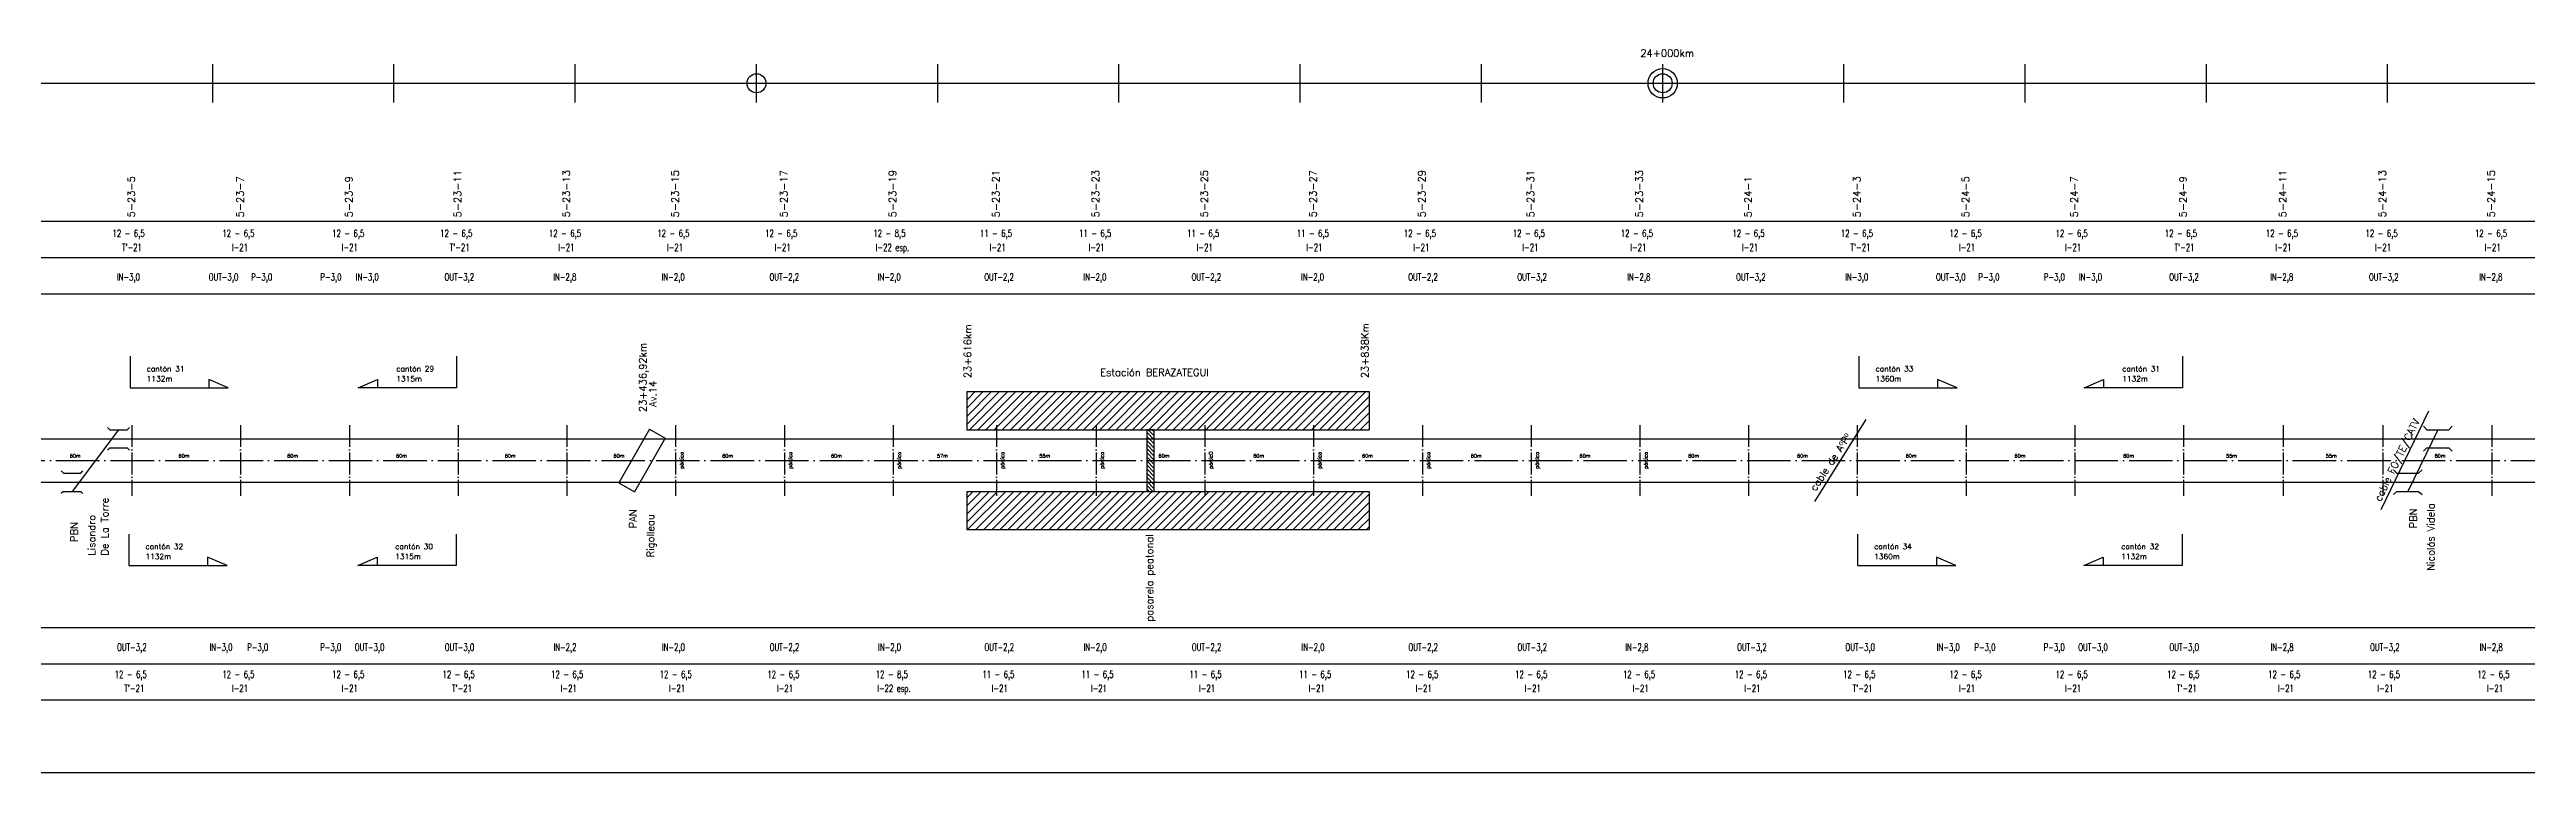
# Model space of a CAD drawing. Header units: millimetres. Extents: x 56 to 21898, y 145 to 1565.
# Drawn here: x 19178 to 20545, y 155 to 554 of the extents above; entities that cross this region are included whole.
import ezdxf

# ---------------------------------------------------------------- set-up
doc = ezdxf.new("R2010")
doc.units = ezdxf.units.MM
doc.linetypes.add('ACAD_ISO04W100', pattern=[30, 24, -3, 0, -3])
for name, color, linetype in [('catenaria via ascendente', 7, 'Continuous'), ('catenaria vía descendente', 7, 'Continuous'), ('Eje de entrevías', 1, 'Continuous'), ('longitud vano', 7, 'Continuous'), ('Nº de poste', 6, 'Continuous'), ('progresivas', 4, 'Continuous'), ('TEXTOS', 3, 'Continuous')]:
    doc.layers.add(name, color=color, linetype=linetype)
doc.styles.add('STYLE1', font='romans.shx')
pattern_1 = [(45, (-171.9055, -722.557), (-2.24506403, 2.24506403), [])]

msp = doc.modelspace()

# ---------------------------------------------------------------- hatches: boundary and pattern name
h = msp.add_hatch()
h.set_pattern_fill('ANSI31', color=8, style=0)
h.set_pattern_definition(pattern_1)
h.paths.add_polyline_path([(19684.2, 365), (19684.2, 344), (19906.2, 344), (19906.2, 365)])
h = msp.add_hatch()
h.set_pattern_fill('ANSI31', color=8, scale=0.5, angle=90, style=0)
h.set_pattern_definition([(135, (-171.9055, -722.5569), (-1.12253202, -1.12253202), [])])
h.paths.add_polyline_path([(19787.7, 344), (19783.5, 344), (19783.5, 310), (19787.7, 310)])
h = msp.add_hatch()
h.set_pattern_fill('ANSI31', color=8, style=0)
h.set_pattern_definition(pattern_1)
h.paths.add_polyline_path([(19684.2, 310), (19684.2, 289), (19906.2, 289), (19906.2, 310)])

# ---------------------------------------------------------------- linework, layer by layer
for p, q in [((68.2, 535), (21897.6, 535)), ((19268.2, 524.4), (19268.2, 545.6)), ((19368.2, 524.4), (19368.2, 545.6)), ((19468.2, 524.4), (19468.2, 545.6)), ((19568.2, 524.4), (19568.2, 545.6)), ((19668.2, 524.4), (19668.2, 545.6)), ((19768.2, 524.4), (19768.2, 545.6)), ((19868.2, 524.4), (19868.2, 545.6)), ((19968.2, 524.4), (19968.2, 545.6)), ((20068.2, 524.4), (20068.2, 545.6)), ((20168.2, 524.4), (20168.2, 545.6)), ((20268.2, 524.4), (20268.2, 545.6)), ((20368.2, 524.4), (20368.2, 545.6)), ((20468.2, 524.4), (20468.2, 545.6)), ((68.2, 459), (21897.6, 459)), ((68.2, 439), (21897.6, 439)), ((68.2, 419), (21897.6, 419)), ((19222.6, 384.6), (19222.6, 367.1)), ((19402.7, 384.6), (19402.7, 367.1)), ((20176.4, 384.6), (20176.4, 367.1)), ((20355, 384.6), (20355, 367.1)), ((19276.8, 367.1), (19266.1, 371.7)), ((19266.1, 371.7), (19266.1, 367.1)), ((19348.5, 367.1), (19359.2, 371.7)), ((19359.2, 371.7), (19359.2, 367.1)), ((20230.6, 367.1), (20219.9, 371.7)), ((20219.9, 371.7), (20219.9, 367.1)), ((20300.8, 367.1), (20311.5, 371.7)), ((20311.5, 371.7), (20311.5, 367.1)), ((19222.6, 367.1), (19276.8, 367.1)), ((19402.7, 367.1), (19348.5, 367.1)), ((19684.2, 365), (19906.2, 365)), ((19684.2, 365), (19684.2, 344)), ((19906.2, 365), (19906.2, 344)), ((20176.4, 367.1), (20230.6, 367.1)), ((20355, 367.1), (20300.8, 367.1)), ((19216.2, 344), (19190.6, 310)), ((19211.4, 344), (19210.2, 345.3)), ((19211.4, 344), (19221, 344)), ((19221, 344), (19222.2, 345.3)), ((19509.2, 344.3), (19492.2, 314.8)), ((19509.2, 344.3), (19517.9, 339.3)), ((19684.2, 344), (19906.2, 344)), ((20180.3, 349.6), (20152, 304.5)), ((20490.8, 354.2), (20464.4, 299.9)), ((20495.9, 344), (20479.3, 310)), ((20489.9, 344), (20488, 345.9)), ((20489.9, 344), (20501.9, 344)), ((20501.9, 344), (20503.8, 345.9)), ((19211.4, 334), (19210.2, 332.8)), ((19211.4, 334), (19221, 334)), ((19221, 334), (19222.2, 332.8)), ((19517.9, 339.3), (19500.9, 309.8)), ((20489.9, 334), (20488, 332.2)), ((20489.9, 334), (20501.9, 334)), ((20501.9, 334), (20503.8, 332.2)), ((19185.8, 320), (19184.6, 321.3)), ((19185.8, 320), (19195.4, 320)), ((19195.4, 320), (19196.6, 321.3)), ((19492.2, 314.8), (19500.9, 309.8)), ((20473.3, 320), (20471.5, 321.9)), ((20473.3, 320), (20485.3, 320)), ((20485.3, 320), (20487.2, 321.9)), ((19185.8, 310), (19184.6, 308.8)), ((19185.8, 310), (19195.4, 310)), ((19195.4, 310), (19196.6, 308.8)), ((19684.2, 310), (19906.2, 310)), ((19684.2, 310), (19684.2, 289)), ((19906.2, 310), (19906.2, 289)), ((20473.3, 310), (20471.5, 308.2)), ((20473.3, 310), (20485.3, 310)), ((20485.3, 310), (20487.2, 308.2)), ((19684.2, 289), (19906.2, 289)), ((19221.9, 286.5), (19221.9, 269.1)), ((19276.1, 269.1), (19265.4, 273.7)), ((19265.4, 273.7), (19265.4, 269.1)), ((19348.3, 269.1), (19359, 273.7)), ((19359, 273.7), (19359, 269.1)), ((19402.5, 286.5), (19402.5, 269.1)), ((20175.7, 286.5), (20175.7, 269.1)), ((20229.9, 269.1), (20219.2, 273.7)), ((20219.2, 273.7), (20219.2, 269.1)), ((20300.6, 269.1), (20311.3, 273.7)), ((20311.3, 273.7), (20311.3, 269.1)), ((20354.8, 286.5), (20354.8, 269.1)), ((19221.9, 269.1), (19276.1, 269.1)), ((19402.5, 269.1), (19348.3, 269.1)), ((20175.7, 269.1), (20229.9, 269.1)), ((20354.8, 269.1), (20300.6, 269.1)), ((68.2, 235), (21897.6, 235)), ((68.2, 215), (21897.6, 215)), ((68.2, 195), (21897.6, 195)), ((16907.9, 155), (21897.6, 155))]:
    msp.add_line(p, q)
at = {"linetype": 'ACAD_ISO04W100', "ltscale": 0.5}
for p, q in [((19223.6, 346.5), (19223.6, 307.6)), ((19283.6, 346.5), (19283.6, 307.6)), ((19343.6, 346.5), (19343.6, 307.6)), ((19403.6, 346.5), (19403.6, 307.6)), ((19463.6, 346.5), (19463.6, 307.6)), ((19523.6, 346.5), (19523.6, 307.6)), ((19583.6, 346.5), (19583.6, 307.6)), ((19643.6, 346.5), (19643.6, 307.6)), ((19700.6, 346.5), (19700.6, 307.6)), ((19755.6, 346.5), (19755.6, 307.6)), ((19815.6, 346.5), (19815.6, 307.6)), ((19875.6, 346.5), (19875.6, 307.6)), ((19935.6, 346.5), (19935.6, 307.6)), ((19995.6, 346.5), (19995.6, 307.6)), ((20055.6, 346.5), (20055.6, 307.6)), ((20115.6, 346.5), (20115.6, 307.6)), ((20175.6, 346.5), (20175.6, 307.6)), ((20235.6, 346.5), (20235.6, 307.6)), ((20295.6, 346.5), (20295.6, 307.6)), ((20355.6, 346.5), (20355.6, 307.6)), ((20410.6, 346.5), (20410.6, 307.6)), ((20465.6, 346.5), (20465.6, 307.6)), ((20525.6, 346.5), (20525.6, 307.6))]:
    msp.add_line(p, q, dxfattribs=at)
msp.add_lwpolyline([(19787.7, 344), (19783.5, 344), (19783.5, 310), (19787.7, 310)], close=True)
for centre, radius in [((19568.2, 535), 5.24), ((20068.2, 535), 8.09), ((20068.2, 535), 5.24)]:
    msp.add_circle(centre, radius)
at = {"layer": 'catenaria via ascendente'}
msp.add_line((68.2, 339), (21897.6, 339), dxfattribs=at)
at = {"layer": 'catenaria vía descendente'}
msp.add_line((68.2, 315), (21897.6, 315), dxfattribs=at)
at = {"layer": 'Eje de entrevías', "linetype": 'ACAD_ISO04W100'}
msp.add_line((68.2, 327), (21897.6, 327), dxfattribs=at)

# ---------------------------------------------------------------- texts
at = {"layer": 'longitud vano', "linetype": 'Continuous', "style": 'STYLE1'}
for s, p in [('60m', (19189.3, 328.6)), ('60m', (19249.3, 328.6)), ('60m', (19309.3, 328.6)), ('60m', (19369.3, 328.6)), ('60m', (19429.3, 328.6)), ('60m', (19489.3, 328.6)), ('60m', (19549.3, 328.6)), ('60m', (19609.3, 328.6)), ('57m', (19667.8, 328.6)), ('55m', (19724.3, 328.6)), ('60m', (19790, 328.6)), ('60m', (19842.3, 328.6)), ('60m', (19902.3, 328.6)), ('60m', (19962.3, 328.6)), ('60m', (20022.3, 328.6)), ('60m', (20082.3, 328.6)), ('60m', (20142.3, 328.6)), ('60m', (20202.3, 328.6)), ('60m', (20262.3, 328.6)), ('60m', (20322.3, 328.6)), ('55m', (20379.1, 328.6)), ('55m', (20434.1, 328.6)), ('60m', (20494.1, 328.6))]:
    msp.add_text(s, height=2, dxfattribs=at).set_placement(p)
at = {"layer": 'Nº de poste', "linetype": 'Continuous', "style": 'STYLE1'}
for s, p in [('5-23-5', (19225.3, 461.1)), ('5-23-7', (19285.3, 461.1)), ('5-23-9', (19345.3, 461.1)), ('5-23-11', (19405.3, 461.1)), ('5-23-13', (19465.3, 461.1)), ('5-23-15', (19525.3, 461.1)), ('5-23-17', (19585.3, 461.1)), ('5-23-19', (19645.3, 461.1)), ('5-23-21', (19702.3, 461.1)), ('5-23-23', (19757.3, 461.1)), ('5-23-25', (19817.3, 461.1)), ('5-23-27', (19877.3, 461.1)), ('5-23-29', (19937.3, 461.1)), ('5-23-31', (19997.3, 461.1)), ('5-23-33', (20057.3, 461.1)), ('5-24-1', (20117.3, 461.1)), ('5-24-3', (20177.3, 461.1)), ('5-24-5', (20237.3, 461.1)), ('5-24-7', (20297.3, 461.1)), ('5-24-9', (20357.3, 461.1)), ('5-24-11', (20412.3, 461.1)), ('5-24-13', (20467.3, 461.1)), ('5-24-15', (20527.3, 461.1))]:
    msp.add_text(s, height=4, rotation=90, dxfattribs=at).set_placement(p)
at = {"layer": 'progresivas', "linetype": 'Continuous', "style": 'STYLE1'}
msp.add_text('24+000km', height=4, dxfattribs=at).set_placement((20055.9, 549.6))
for s, p in [('23+616km', (19686.7, 372.4)), ('23+838Km', (19905.9, 372.4)), ('23+436,92km', (19507.5, 353.7))]:
    msp.add_text(s, height=4, rotation=90, dxfattribs=at).set_placement(p)
at = {"layer": 'TEXTOS', "linetype": 'Continuous', "style": 'STYLE1', "width": 0.7}
for s, p in [('12 - 6,5', (19212.9, 450.3)), ('12 - 6,5', (19273.5, 450.3)), ('12 - 6,5', (19334.1, 450.3)), ('12 - 6,5', (19393.7, 450.3)), ('12 - 6,5', (19453.7, 450.3)), ('12 - 6,5', (19513.5, 450.3)), ('12 - 6,5', (19573, 450.3)), ('12 - 8,5', (19632.7, 450.3)), ('11 - 6,5', (19691.5, 450.3)), ('11 - 6,5', (19746.2, 450.3)), ('11 - 6,5', (19805.8, 450.3)), ('11 - 6,5', (19866.3, 450.3)), ('12 - 6,5', (19925.4, 450.3)), ('12 - 6,5', (19985.5, 450.3)), ('12 - 6,5', (20045.1, 450.3)), ('12 - 6,5', (20106.7, 450.3)), ('12 - 6,5', (20166.5, 450.3)), ('12 - 6,5', (20226.5, 450.3)), ('12 - 6,5', (20285, 450.3)), ('12 - 6,5', (20345.3, 450.3)), ('12 - 6,5', (20401, 450.3)), ('12 - 6,5', (20456, 450.3)), ('12 - 6,5', (20516.4, 450.3)), ("T'-21", (19218.1, 442.5)), ('I-21', (19278.8, 442.5)), ('I-21', (19339.4, 442.5)), ("T'-21", (19398.9, 442.5)), ('I-21', (19458.9, 442.5)), ('I-21', (19518.8, 442.5)), ('I-21', (19578.2, 442.5)), ('I-22 esp.', (19634, 442.5)), ('I-21', (19696.8, 442.5)), ('I-21', (19751.4, 442.5)), ('I-21', (19811.1, 442.5)), ('I-21', (19871.6, 442.5)), ('I-21', (19930.6, 442.5)), ('I-21', (19990.8, 442.5)), ('I-21', (20050.3, 442.5)), ('I-21', (20112, 442.5)), ("T'-21", (20171.8, 442.5)), ('I-21', (20231.7, 442.5)), ('I-21', (20290.2, 442.5)), ("T'-21", (20350.6, 442.5)), ('I-21', (20406.3, 442.5)), ('I-21', (20461.2, 442.5)), ('I-21', (20521.7, 442.5)), ('IN-3,0', (19215.3, 426.2)), ('OUT-3,0', (19266, 426.2)), ('P-3,0', (19289.4, 426.2)), ('P-3,0', (19327.6, 426.2)), ('IN-3,0', (19347.1, 426.2)), ('OUT-3,2', (19396.1, 426.2)), ('IN-2,8', (19456.1, 426.2)), ('IN-2,0', (19515.9, 426.2)), ('OUT-2,2', (19575.4, 426.2)), ('IN-2,0', (19635.1, 426.2)), ('OUT-2,2', (19693.9, 426.2)), ('IN-2,0', (19748.6, 426.2)), ('OUT-2,2', (19808.3, 426.2)), ('IN-2,0', (19868.7, 426.2)), ('OUT-2,2', (19927.8, 426.2)), ('OUT-3,2', (19988, 426.2)), ('IN-2,8', (20048.7, 426.2)), ('OUT-3,2', (20108.7, 426.2)), ('IN-3,0', (20168.9, 426.2)), ('OUT-3,0', (20219, 426.2)), ('P-3,0', (20242.4, 426.2)), ('P-3,0', (20278.5, 426.2)), ('IN-3,0', (20297.9, 426.2)), ('OUT-3,2', (20347.7, 426.2)), ('IN-2,8', (20403.4, 426.2)), ('OUT-3,2', (20457.9, 426.2)), ('IN-2,8', (20518.8, 426.2)), ('OUT-3,2', (19215.4, 222.1)), ('IN-3,0', (19266.4, 222.1)), ('P-3,0', (19287.2, 222.1)), ('P-3,0', (19327.5, 222.1)), ('OUT-3,0', (19346.6, 222.1)), ('OUT-3,0', (19396.2, 222.1)), ('IN-2,2', (19456.2, 222.1)), ('IN-2,0', (19516, 222.1)), ('OUT-2,2', (19575.5, 222.1)), ('IN-2,0', (19635.3, 222.1)), ('OUT-2,2', (19694, 222.1)), ('IN-2,0', (19748.7, 222.1)), ('OUT-2,2', (19808.4, 222.1)), ('IN-2,0', (19868.9, 222.1)), ('OUT-2,2', (19927.9, 222.1)), ('OUT-3,2', (19988.1, 222.1)), ('IN-2,8', (20047.6, 222.1)), ('OUT-3,2', (20109.3, 222.1)), ('OUT-3,0', (20169, 222.1)), ('IN-3,0', (20219.4, 222.1)), ('P-3,0', (20240.2, 222.1)), ('P-3,0', (20278.4, 222.1)), ('OUT-3,0', (20297.5, 222.1)), ('OUT-3,0', (20347.8, 222.1)), ('IN-2,8', (20403.6, 222.1)), ('OUT-3,2', (20458.5, 222.1)), ('IN-2,8', (20519, 222.1)), ('12 - 6,5', (19214.1, 207.1)), ('12 - 6,5', (19273.5, 207.1)), ('12 - 6,5', (19334.1, 207.1)), ('12 - 6,5', (19395, 207.1)), ('12 - 6,5', (19454.9, 207.1)), ('12 - 6,5', (19514.8, 207.1)), ('12 - 6,5', (19574.2, 207.1)), ('12 - 8,5', (19634, 207.1)), ('11 - 6,5', (19692.8, 207.1)), ('11 - 6,5', (19747.5, 207.1)), ('11 - 6,5', (19807.1, 207.1)), ('11 - 6,5', (19867.6, 207.1)), ('12 - 6,5', (19926.7, 207.1)), ('12 - 6,5', (19986.8, 207.1)), ('12 - 6,5', (20046.3, 207.1)), ('12 - 6,5', (20108, 207.1)), ('12 - 6,5', (20167.8, 207.1)), ('12 - 6,5', (20226.5, 207.1)), ('12 - 6,5', (20285, 207.1)), ('12 - 6,5', (20346.6, 207.1)), ('12 - 6,5', (20402.3, 207.1)), ('12 - 6,5', (20457.3, 207.1)), ('12 - 6,5', (20517.7, 207.1)), ("T'-21", (19219.4, 199.4)), ('I-21', (19278.8, 199.4)), ('I-21', (19339.4, 199.4)), ("T'-21", (19400.2, 199.4)), ('I-21', (19460.2, 199.4)), ('I-21', (19520, 199.4)), ('I-21', (19579.5, 199.4)), ('I-22 esp.', (19634.8, 199.4)), ('I-21', (19698, 199.4)), ('I-21', (19752.7, 199.4)), ('I-21', (19812.4, 199.4)), ('I-21', (19872.9, 199.4)), ('I-21', (19931.9, 199.4)), ('I-21', (19992.1, 199.4)), ('I-21', (20051.6, 199.4)), ('I-21', (20113.3, 199.4)), ("T'-21", (20173, 199.4)), ('I-21', (20231.7, 199.4)), ('I-21', (20290.2, 199.4)), ("T'-21", (20351.9, 199.4)), ('I-21', (20407.6, 199.4)), ('I-21', (20462.5, 199.4)), ('I-21', (20523, 199.4))]:
    msp.add_text(s, height=4, dxfattribs=at).set_placement(p)
at = {"layer": 'TEXTOS', "linetype": 'Continuous', "style": 'STYLE1'}
for s, height, p in [('cantón 31', 3, (19231.8, 376.1)), ('1132m', 3, (19231.8, 370.6)), ('cantón 29', 3, (19369.5, 376.1)), ('1315m', 3, (19369.5, 370.6)), ('Estación BERAZATEGUI', 4, (19757.8, 373.6)), ('cantón 33', 3, (20185.7, 376.1)), ('1360m', 3, (20185.7, 370.6)), ('cantón 31', 3, (20321.8, 376.1)), ('1132m', 3, (20321.8, 370.6)), ('cantón 32', 3, (19231.1, 278.1)), ('1132m', 3, (19231.1, 272.6)), ('cantón 30', 3, (19368.9, 278.1)), ('1315m', 3, (19368.9, 272.6)), ('cantón 34', 3, (20184.9, 278.1)), ('1360m', 3, (20184.9, 272.6)), ('cantón 32', 3, (20321.2, 278.1)), ('1132m', 3, (20321.2, 272.6))]:
    msp.add_text(s, height=height, dxfattribs=at).set_placement(p)
for s, rotation, p in [('Av.14', 90, (19513, 356.5)), ('cable de AºPº', 56.5519, (20152.5, 309.8)), ('cable FO/TE/CATV', 64.1043, (20464.3, 304.1)), ('De La Torre', 90, (19210.6, 274.6)), ('Nicolás Videla', 90, (20494, 266.2)), ('PBN', 90, (19193.7, 282.1)), ('Lisandro', 90, (19203.4, 274.6)), ('PAN', 90, (19502, 289.6)), ('Rigolleau', 90, (19511.7, 273.6)), ('PBN', 90, (20484.3, 289.6)), ('pasarela peatonal', 90, (19787, 238.2))]:
    msp.add_text(s, height=4, rotation=rotation, dxfattribs=at).set_placement(p)
at = {"layer": 'TEXTOS', "color": 6, "linetype": 'Continuous', "style": 'STYLE1'}
for s, p in [('pórtico', (19527.9, 322.5)), ('pórtico', (19587.9, 322.5)), ('pórtico', (19647.9, 322.5)), ('pórtico', (19704.9, 322.5)), ('pórtico', (19759.9, 322.5)), ('pórticO', (19819.9, 322.5)), ('pórtico', (19879.9, 322.5)), ('pórtico', (19939.9, 322.5)), ('pórtico', (19999.9, 322.5)), ('pórtico', (20059.9, 322.5))]:
    msp.add_text(s, height=2, rotation=90, dxfattribs=at).set_placement(p)

doc.saveas('drawing.dxf')
